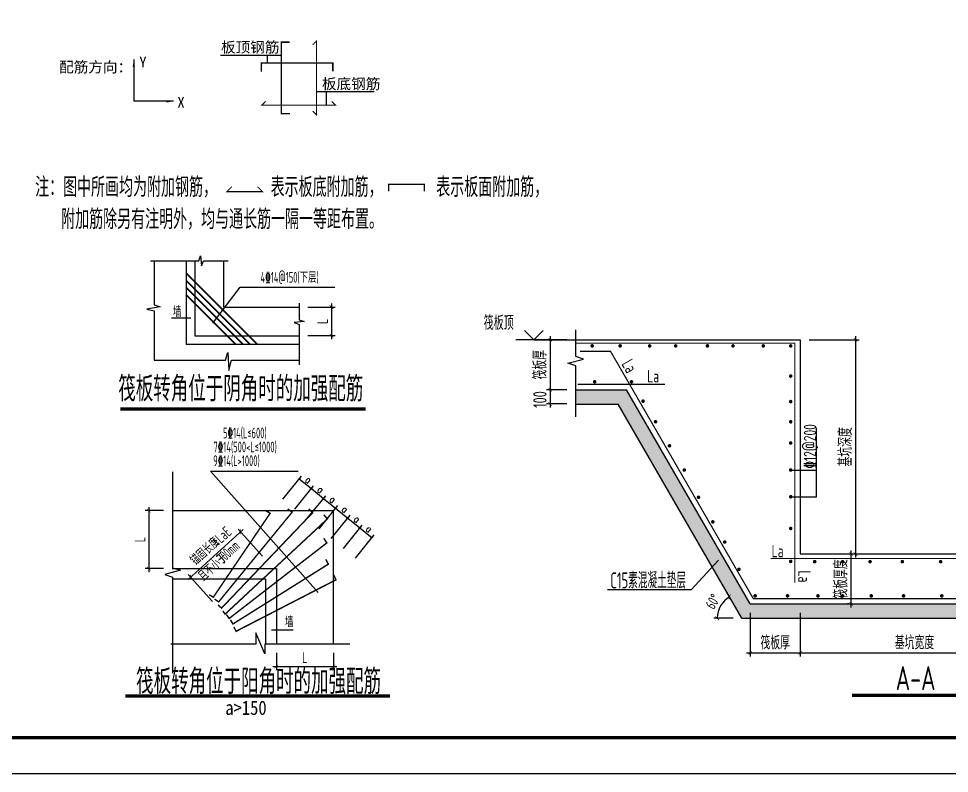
# Model space of a CAD drawing. Extents: x -812054 to 22247, y -644080 to 1003627.
# Drawn here: x -561023 to -534956, y -186869 to -165732 of the extents above; entities that cross this region are included whole.
import ezdxf
from ezdxf.enums import TextEntityAlignment as Align

# ---------------------------------------------------------------- set-up
doc = ezdxf.new("R2010")
doc.units = 0
doc.header["$LTSCALE"] = 1000
doc.linetypes.add('__DASH', pattern=[0.35, 0.25, -0.1])
doc.linetypes.add('ExampleIndex0$0${ Cable   Tele }', pattern=[0])
doc.layers.get('0').update_dxf_attribs({"linetype": 'CONTINUOUS'})
doc.layers.get('DEFPOINTS').update_dxf_attribs({"linetype": 'CONTINUOUS'})
for name, color, linetype in [('-TK', 7, 'CONTINUOUS'), ('COLU', 7, 'CONTINUOUS'), ('DIM', 2, 'CONTINUOUS'), ('DIM_ELEV', 3, 'CONTINUOUS'), ('DIM_SYMB', 3, 'CONTINUOUS'), ('GJ', 5, 'CONTINUOUS'), ('PUB-TEXT', 3, 'CONTINUOUS'), ('PUB_DIM', 3, 'CONTINUOUS'), ('PUB_TEXT', 2, 'CONTINUOUS'), ('REIN', 6, 'CONTINUOUS'), ('S-B板配筋号', 7, 'CONTINUOUS'), ('S基础-筏板底筋-Raft_b_rein', 1, 'CONTINUOUS'), ('TEXT', 2, 'CONTINUOUS'), ('THIN', 7, 'CONTINUOUS'), ('说明文字', 7, 'CONTINUOUS'), ('钢筋', 6, 'CONTINUOUS')]:
    doc.layers.add(name, color=color, linetype=linetype)
doc.layers.add('LVTRY', color=1, linetype='CONTINUOUS', lineweight=13)
doc.layers.add('筏板基础', color=7, linetype='CONTINUOUS', lineweight=18)
doc.styles.add('-宋体', font='', dxfattribs={"width": 0.7, "height": 300, "bigfont": '宋体.TTF'})
doc.styles.add('_HZTXT', font='txt.shx', dxfattribs={"width": 0.8, "bigfont": 'HZTXT.shx'})
doc.styles.add('Scadi-HZ', font='tssdeng.shx', dxfattribs={"width": 0.7, "height": 300, "bigfont": 'hztxt.shx'})
doc.styles.add('TSSD_DIMENSION', font='Tssdeng.shx', dxfattribs={"width": 0.7, "bigfont": 'tssdchn.shx'})
doc.styles.add('TSSD_Norm', font='Tssdeng.shx', dxfattribs={"bigfont": 'tssdchn.shx'})
doc.styles.add('TSSD_REIN', font='tssdeng.shx', dxfattribs={"width": 0.7, "height": 300, "bigfont": 'tssdchn.shx'})
doc.styles.add('图名下的说明', font='tssdeng.shx', dxfattribs={"width": 0.75, "height": 550, "bigfont": 'tssdchn.shx'})
doc.styles.get('-宋体').set_extended_font_data('SimSun')
doc.dimstyles.get("Standard").update_dxf_attribs({"dimtxt": 0.18, "dimasz": 0.18, "dimexe": 0.18, "dimexo": 0.0625, "dimgap": 0.09, "dimtad": 0, "dimtih": 1, "dimtoh": 1, "dimdec": 4, "dimzin": 0, "dimdsep": 46, "dimtxsty": 'Standard', "dimcen": 0.09, "dimadec": 0, "dimazin": 0, "dimtfac": 1, "dimtdec": 4, "dimtofl": 0, "dimtmove": 0, "dimatfit": 3, "dimfxl": 1, "dimtolj": 1, "dimtzin": 0, "dimarcsym": 0})
doc.dimstyles.new('SY1', dxfattribs={"dimtxt": 200, "dimasz": 100, "dimexe": 150, "dimexo": 200, "dimgap": 60, "dimtad": 1, "dimdec": 0, "dimzin": 0, "dimdsep": 46, "dimtxsty": '_HZTXT', "dimcen": 3, "dimclrt": 7, "dimadec": 0, "dimazin": 0, "dimtfac": 1, "dimtdec": 0, "dimtix": 1, "dimtmove": 0, "dimatfit": 3, "dimfxl": 1, "dimtolj": 1, "dimtzin": 0, "dimarcsym": 0})
doc.dimstyles.new('TSSD_100_100', dxfattribs={"dimtxt": 300, "dimasz": 100, "dimexe": 100, "dimexo": 250, "dimgap": 100, "dimtad": 1, "dimdec": 0, "dimzin": 0, "dimdsep": 46, "dimtxsty": 'TSSD_DIMENSION', "dimblk": 'ARCHTICK', "dimcen": 0, "dimdle": 100, "dimclrt": 7, "dimadec": 0, "dimazin": 0, "dimtfac": 1, "dimtdec": 0, "dimtix": 1, "dimtmove": 2, "dimatfit": 3, "dimldrblk": 'ARCHTICK', "dimfxl": 1, "dimtolj": 1, "dimtzin": 0, "dimarcsym": 0})
doc.dimstyles.new('TSSD_25_100', dxfattribs={"dimtxt": 300, "dimasz": 100, "dimexe": 100, "dimexo": 250, "dimgap": 100, "dimtad": 1, "dimdec": 0, "dimlfac": 0.25, "dimzin": 0, "dimdsep": 46, "dimtxsty": 'TSSD_DIMENSION', "dimblk": 'ARCHTICK', "dimcen": 0, "dimdle": 100, "dimclrt": 7, "dimadec": 0, "dimazin": 0, "dimtfac": 1, "dimtdec": 0, "dimtix": 1, "dimtmove": 2, "dimatfit": 3, "dimldrblk": 'ARCHTICK', "dimfxl": 1, "dimtolj": 1, "dimtzin": 0, "dimarcsym": 0})

# ---------------------------------------------------------------- blocks, each defined once
blk = doc.blocks.new('_ArchTick')
at = {"color": 0, "linetype": 'ByBlock', "const_width": 0.15}
blk.add_lwpolyline([(-0.5, -0.5), (0.5, 0.5)], dxfattribs=at)
blk = doc.blocks.new('*D327')
at = {"layer": 'DEFPOINTS', "color": 0, "transparency": 16777216}
for p in [(-1442331, -91984), (-1443046, -93384), (-1442331, -93384)]:
    blk.add_point(p, dxfattribs=at)
at = {"layer": 'DIM', "color": 0, "lineweight": -2, "transparency": 16777216}
for p, q in [((-1442581, -91984), (-1443146, -91984)), ((-1443046, -91884), (-1443046, -93484)), ((-1442581, -93384), (-1443146, -93384))]:
    blk.add_line(p, q, dxfattribs=at)
at = {"layer": 'DIM', "color": 0, "lineweight": -2, "transparency": 16777216, "xscale": 100, "yscale": 100, "zscale": 100}
for p, rotation in [((-1443046, -91984), 90), ((-1443046, -93384), 270)]:
    blk.add_blockref('_ArchTick', p, dxfattribs=dict(at, rotation=rotation))
at = {"layer": 'DIM', "color": 7, "transparency": 16777216, "insert": (-1443334, -92684), "char_height": 375, "attachment_point": 5, "rotation": 90, "style": 'TSSD_DIMENSION'}
blk.add_mtext('\\A1;筏板厚', dxfattribs=at)
blk = doc.blocks.new('*D328')
at = {"layer": 'DEFPOINTS', "color": 0, "transparency": 16777216}
for p in [(-1442331, -93384), (-1443046, -93784), (-1442331, -93784)]:
    blk.add_point(p, dxfattribs=at)
at = {"layer": 'DIM', "color": 0, "lineweight": -2, "transparency": 16777216}
for p, q in [((-1443046, -93284), (-1443046, -93884)), ((-1442581, -93384), (-1443146, -93384)), ((-1442581, -93784), (-1443146, -93784))]:
    blk.add_line(p, q, dxfattribs=at)
at = {"layer": 'DIM', "color": 0, "lineweight": -2, "transparency": 16777216, "xscale": 100, "yscale": 100, "zscale": 100}
for p, rotation in [((-1443046, -93384), 90), ((-1443046, -93784), 270)]:
    blk.add_blockref('_ArchTick', p, dxfattribs=dict(at, rotation=rotation))
at = {"layer": 'DIM', "color": 7, "transparency": 16777216, "insert": (-1443334, -93659), "char_height": 375, "attachment_point": 5, "rotation": 90, "style": 'TSSD_DIMENSION'}
blk.add_mtext('\\A1;100', dxfattribs=at)
blk = doc.blocks.new('*D329')
at = {"layer": 'DEFPOINTS', "color": 0, "transparency": 16777216}
for p in [(-1434619, -97984), (-1434552, -97984), (-1434428, -99384)]:
    blk.add_point(p, dxfattribs=at)
at = {"layer": 'DIM', "color": 0, "lineweight": -2, "transparency": 16777216}
for p, q in [((-1434802, -97984), (-1434719, -97984)), ((-1434619, -99484), (-1434619, -97884)), ((-1434678, -99384), (-1434719, -99384))]:
    blk.add_line(p, q, dxfattribs=at)
at = {"layer": 'DIM', "color": 0, "lineweight": -2, "transparency": 16777216, "xscale": 100, "yscale": 100, "zscale": 100}
for p, rotation in [((-1434619, -97984), 90), ((-1434619, -99384), 270)]:
    blk.add_blockref('_ArchTick', p, dxfattribs=dict(at, rotation=rotation))
at = {"layer": 'DIM', "color": 7, "transparency": 16777216, "insert": (-1434906, -98684), "char_height": 375, "attachment_point": 5, "rotation": 90, "style": 'TSSD_DIMENSION'}
blk.add_mtext('\\A1;筏板厚度', dxfattribs=at)
blk = doc.blocks.new('*D330')
at = {"layer": 'DEFPOINTS', "color": 0, "transparency": 16777216}
for p in [(-1429644, -99384), (-1428244, -99384), (-1428244, -100754)]:
    blk.add_point(p, dxfattribs=at)
at = {"layer": 'DIM', "color": 0, "lineweight": -2, "transparency": 16777216}
for p, q in [((-1429644, -99634), (-1429644, -100854)), ((-1428244, -99634), (-1428244, -100854)), ((-1429744, -100754), (-1428144, -100754))]:
    blk.add_line(p, q, dxfattribs=at)
at = {"layer": 'DIM', "color": 0, "lineweight": -2, "transparency": 16777216, "xscale": 100, "yscale": 100, "zscale": 100, "rotation": 180}
blk.add_blockref('_ArchTick', (-1429644, -100754), dxfattribs=at)
at = {"layer": 'DIM', "color": 0, "lineweight": -2, "transparency": 16777216, "xscale": 100, "yscale": 100, "zscale": 100}
blk.add_blockref('_ArchTick', (-1428244, -100754), dxfattribs=at)
at = {"layer": 'DIM', "color": 7, "transparency": 16777216, "insert": (-1428944, -100467), "char_height": 375, "attachment_point": 5, "style": 'TSSD_DIMENSION'}
blk.add_mtext('\\A1;筏板厚', dxfattribs=at)
blk = doc.blocks.new('*D331')
at = {"layer": 'DEFPOINTS', "color": 0, "transparency": 16777216}
for p in [(-1437444, -99384), (-1436044, -99384), (-1436044, -100754)]:
    blk.add_point(p, dxfattribs=at)
at = {"layer": 'DIM', "color": 0, "lineweight": -2, "transparency": 16777216}
for p, q in [((-1437444, -99634), (-1437444, -100854)), ((-1436044, -99634), (-1436044, -100854)), ((-1437544, -100754), (-1435944, -100754))]:
    blk.add_line(p, q, dxfattribs=at)
at = {"layer": 'DIM', "color": 0, "lineweight": -2, "transparency": 16777216, "xscale": 100, "yscale": 100, "zscale": 100, "rotation": 180}
blk.add_blockref('_ArchTick', (-1437444, -100754), dxfattribs=at)
at = {"layer": 'DIM', "color": 0, "lineweight": -2, "transparency": 16777216, "xscale": 100, "yscale": 100, "zscale": 100}
blk.add_blockref('_ArchTick', (-1436044, -100754), dxfattribs=at)
at = {"layer": 'DIM', "color": 7, "transparency": 16777216, "insert": (-1436744, -100467), "char_height": 375, "attachment_point": 5, "style": 'TSSD_DIMENSION'}
blk.add_mtext('\\A1;筏板厚', dxfattribs=at)
blk = doc.blocks.new('*D332')
at = {"layer": 'DEFPOINTS', "color": 0, "transparency": 16777216}
for p in [(-1436044, -99384), (-1429644, -99384), (-1429644, -100754)]:
    blk.add_point(p, dxfattribs=at)
at = {"layer": 'DIM', "color": 0, "lineweight": -2, "transparency": 16777216}
for p, q in [((-1436044, -99634), (-1436044, -100854)), ((-1429644, -99634), (-1429644, -100854)), ((-1436144, -100754), (-1429544, -100754))]:
    blk.add_line(p, q, dxfattribs=at)
at = {"layer": 'DIM', "color": 0, "lineweight": -2, "transparency": 16777216, "xscale": 100, "yscale": 100, "zscale": 100, "rotation": 180}
blk.add_blockref('_ArchTick', (-1436044, -100754), dxfattribs=at)
at = {"layer": 'DIM', "color": 0, "lineweight": -2, "transparency": 16777216, "xscale": 100, "yscale": 100, "zscale": 100}
blk.add_blockref('_ArchTick', (-1429644, -100754), dxfattribs=at)
at = {"layer": 'DIM', "color": 7, "transparency": 16777216, "insert": (-1432844, -100467), "char_height": 375, "attachment_point": 5, "style": 'TSSD_DIMENSION'}
blk.add_mtext('\\A1;基坑宽度', dxfattribs=at)
blk = doc.blocks.new('*D333')
at = {"layer": 'DEFPOINTS', "color": 0, "transparency": 16777216}
for p in [(-1436044, -91984), (-1436044, -97984), (-1434493, -97984)]:
    blk.add_point(p, dxfattribs=at)
at = {"layer": 'DIM', "color": 0, "lineweight": -2, "transparency": 16777216}
for p, q in [((-1435794, -91984), (-1434393, -91984)), ((-1434493, -91884), (-1434493, -98084)), ((-1435794, -97984), (-1434393, -97984))]:
    blk.add_line(p, q, dxfattribs=at)
at = {"layer": 'DIM', "color": 0, "lineweight": -2, "transparency": 16777216, "xscale": 100, "yscale": 100, "zscale": 100}
for p, rotation in [((-1434493, -91984), 90), ((-1434493, -97984), 270)]:
    blk.add_blockref('_ArchTick', p, dxfattribs=dict(at, rotation=rotation))
at = {"layer": 'DIM', "color": 7, "transparency": 16777216, "insert": (-1434781, -94984), "char_height": 375, "attachment_point": 5, "rotation": 90, "style": 'TSSD_DIMENSION'}
blk.add_mtext('\\A1;基坑深度', dxfattribs=at)
blk = doc.blocks.new('*D334')
at = {"layer": 'DEFPOINTS', "color": 0, "transparency": 16777216}
for p in [(-1439985, -95784), (-1438205, -99340), (-1437675, -99784), (-1437675, -99784), (-1428013, -99784)]:
    blk.add_point(p, dxfattribs=at)
at = {"layer": '筏板基础', "color": 0, "lineweight": -2, "transparency": 16777216}
blk.add_line((-1437925, -99784), (-1438467, -99784), dxfattribs=at)
blk.add_arc((-1437675, -99784), 692, 120, 180, dxfattribs=at)
at = {"layer": '筏板基础', "color": 0, "lineweight": -2, "transparency": 16777216, "xscale": 100, "yscale": 100, "zscale": 100}
for p, rotation in [((-1438021, -99185), 30.00000000001276), ((-1438367, -99784), 270.0000000000012)]:
    blk.add_blockref('_ArchTick', p, dxfattribs=dict(at, rotation=rotation))
at = {"layer": '筏板基础', "color": 7, "lineweight": 35, "transparency": 16777216, "insert": (-1438491, -99314), "char_height": 300, "attachment_point": 5, "rotation": 60, "style": 'TSSD_DIMENSION'}
blk.add_mtext('\\A1;60°', dxfattribs=at)
blk = doc.blocks.new('*D335')
at = {"layer": 'DEFPOINTS', "color": 0, "transparency": 16777216}
for p in [(-1425704, -95784), (-1437675, -99784), (-1428013, -99784), (-1428013, -99784), (-1427474, -99588)]:
    blk.add_point(p, dxfattribs=at)
at = {"layer": '筏板基础', "color": 0, "lineweight": -2, "transparency": 16777216}
blk.add_line((-1427763, -99784), (-1427339, -99784), dxfattribs=at)
blk.add_arc((-1428013, -99784), 574, 0, 60, dxfattribs=at)
at = {"layer": '筏板基础', "color": 0, "lineweight": -2, "transparency": 16777216, "xscale": 100, "yscale": 100, "zscale": 100}
for p, rotation in [((-1427726, -99287), 149.9999999999871), ((-1427439, -99784), 270.0000000000014)]:
    blk.add_blockref('_ArchTick', p, dxfattribs=dict(at, rotation=rotation))
at = {"layer": '筏板基础', "color": 7, "lineweight": 35, "transparency": 16777216, "insert": (-1427299, -99372), "char_height": 300, "attachment_point": 5, "rotation": 300, "style": 'TSSD_DIMENSION'}
blk.add_mtext('\\A1;60°', dxfattribs=at)
blk = doc.blocks.new('A1')
blk.add_lwpolyline([(0, 59400), (0, 0), (84100, 0), (84100, 59400)], close=True)
at = {"const_width": 100}
blk.add_lwpolyline([(2500, 58400), (2500, 1000), (83100, 1000), (83100, 58400)], close=True, dxfattribs=at)
blk = doc.blocks.new('*D824')
at = {"color": 0, "lineweight": -2, "transparency": 16777216}
for p, q in [((-551928, -180567), (-551401, -179916)), ((-551464, -179994), (-551124, -180269)), ((-551588, -180842), (-551062, -180191))]:
    blk.add_line(p, q, dxfattribs=at)
at = {"layer": 'DEFPOINTS', "color": 0, "transparency": 16777216}
for p in [(-551124, -180269), (-552012, -180671), (-551672, -180946)]:
    blk.add_point(p, dxfattribs=at)
at = {"color": 0, "lineweight": -2, "transparency": 16777216, "xscale": 66.66667000390589, "yscale": 66.66667000390589, "zscale": 66.66667000390589}
for p, rotation in [((-551464, -179994), 141.0409580458454), ((-551124, -180269), 321.0409580458455)]:
    blk.add_blockref('_ArchTick', p, dxfattribs=dict(at, rotation=rotation))
at = {"color": 7, "transparency": 16777216, "insert": (-551206, -180022), "char_height": 200, "attachment_point": 5, "rotation": 321.041, "style": '_HZTXT'}
blk.add_mtext('\\A1;a', dxfattribs=at)
blk = doc.blocks.new('ArchTick')
at = {"color": 0, "linetype": 'ByBlock', "lineweight": -2, "const_width": 0.075}
blk.add_lwpolyline([(-0.25, -0.25), (0.25, 0.25)], dxfattribs=at)
blk = doc.blocks.new('*D825')
at = {"color": 0, "lineweight": -2, "transparency": 16777216}
for p, q in [((-553627, -179193), (-553101, -178542)), ((-553287, -179468), (-552761, -178817)), ((-553164, -178620), (-552824, -178894))]:
    blk.add_line(p, q, dxfattribs=at)
at = {"layer": 'DEFPOINTS', "color": 0, "transparency": 16777216}
for p in [(-552824, -178894), (-553711, -179296), (-553371, -179571)]:
    blk.add_point(p, dxfattribs=at)
at = {"color": 0, "lineweight": -2, "transparency": 16777216, "xscale": 66.66667000390589, "yscale": 66.66667000390589, "zscale": 66.66667000390589}
for p, rotation in [((-553164, -178620), 141.0409580461524), ((-552824, -178894), 321.0409580461525)]:
    blk.add_blockref('_ArchTick', p, dxfattribs=dict(at, rotation=rotation))
at = {"color": 7, "transparency": 16777216, "insert": (-552906, -178648), "char_height": 200, "attachment_point": 5, "rotation": 321.041, "style": '_HZTXT'}
blk.add_mtext('\\A1;a', dxfattribs=at)
blk = doc.blocks.new('*D826')
at = {"color": 0, "lineweight": -2, "transparency": 16777216}
for p, q in [((-552948, -179742), (-552421, -179092)), ((-552484, -179169), (-552144, -179444)), ((-552608, -180017), (-552081, -179366))]:
    blk.add_line(p, q, dxfattribs=at)
at = {"layer": 'DEFPOINTS', "color": 0, "transparency": 16777216}
for p in [(-552144, -179444), (-553031, -179846), (-552692, -180121)]:
    blk.add_point(p, dxfattribs=at)
at = {"color": 0, "lineweight": -2, "transparency": 16777216, "xscale": 66.66667000390589, "yscale": 66.66667000390589, "zscale": 66.66667000390589}
for p, rotation in [((-552484, -179169), 141.0409580456808), ((-552144, -179444), 321.0409580456808)]:
    blk.add_blockref('_ArchTick', p, dxfattribs=dict(at, rotation=rotation))
at = {"color": 7, "transparency": 16777216, "insert": (-552226, -179198), "char_height": 200, "attachment_point": 5, "rotation": 321.041, "style": '_HZTXT'}
blk.add_mtext('\\A1;a', dxfattribs=at)
blk = doc.blocks.new('*D827')
at = {"color": 0, "lineweight": -2, "transparency": 16777216}
for p, q in [((-553287, -179468), (-552761, -178817)), ((-552824, -178894), (-552484, -179169)), ((-552948, -179742), (-552421, -179092))]:
    blk.add_line(p, q, dxfattribs=at)
at = {"layer": 'DEFPOINTS', "color": 0, "transparency": 16777216}
for p in [(-552484, -179169), (-553371, -179571), (-553031, -179846)]:
    blk.add_point(p, dxfattribs=at)
at = {"color": 0, "lineweight": -2, "transparency": 16777216, "xscale": 66.66667000390589, "yscale": 66.66667000390589, "zscale": 66.66667000390589}
for p, rotation in [((-552824, -178894), 141.0409580454909), ((-552484, -179169), 321.0409580454909)]:
    blk.add_blockref('_ArchTick', p, dxfattribs=dict(at, rotation=rotation))
at = {"color": 7, "transparency": 16777216, "insert": (-552566, -178923), "char_height": 200, "attachment_point": 5, "rotation": 321.041, "style": '_HZTXT'}
blk.add_mtext('\\A1;a', dxfattribs=at)
blk = doc.blocks.new('*D828')
at = {"color": 0, "lineweight": -2, "transparency": 16777216}
for p, q in [((-552268, -180292), (-551741, -179641)), ((-551804, -179719), (-551464, -179994)), ((-551928, -180567), (-551401, -179916))]:
    blk.add_line(p, q, dxfattribs=at)
at = {"layer": 'DEFPOINTS', "color": 0, "transparency": 16777216}
for p in [(-551464, -179994), (-552352, -180396), (-552012, -180671)]:
    blk.add_point(p, dxfattribs=at)
at = {"color": 0, "lineweight": -2, "transparency": 16777216, "xscale": 66.66667000390589, "yscale": 66.66667000390589, "zscale": 66.66667000390589}
for p, rotation in [((-551804, -179719), 141.040958045703), ((-551464, -179994), 321.040958045703)]:
    blk.add_blockref('_ArchTick', p, dxfattribs=dict(at, rotation=rotation))
at = {"color": 7, "transparency": 16777216, "insert": (-551546, -179748), "char_height": 200, "attachment_point": 5, "rotation": 321.041, "style": '_HZTXT'}
blk.add_mtext('\\A1;a', dxfattribs=at)
blk = doc.blocks.new('*D829')
at = {"color": 0, "lineweight": -2, "transparency": 16777216}
for p, q in [((-552608, -180017), (-552081, -179366)), ((-552144, -179444), (-551804, -179719)), ((-552268, -180292), (-551741, -179641))]:
    blk.add_line(p, q, dxfattribs=at)
at = {"layer": 'DEFPOINTS', "color": 0, "transparency": 16777216}
for p in [(-551804, -179719), (-552692, -180121), (-552352, -180396)]:
    blk.add_point(p, dxfattribs=at)
at = {"color": 0, "lineweight": -2, "transparency": 16777216, "xscale": 66.66667000390589, "yscale": 66.66667000390589, "zscale": 66.66667000390589}
for p, rotation in [((-552144, -179444), 141.0409580460101), ((-551804, -179719), 321.0409580460101)]:
    blk.add_blockref('_ArchTick', p, dxfattribs=dict(at, rotation=rotation))
at = {"color": 7, "transparency": 16777216, "insert": (-551886, -179473), "char_height": 200, "attachment_point": 5, "rotation": 321.041, "style": '_HZTXT'}
blk.add_mtext('\\A1;a', dxfattribs=at)
blk = doc.blocks.new('*D830')
at = {"layer": 'DEFPOINTS', "color": 0, "transparency": 16777216}
for p in [(-553805, -183247), (-552209, -183247), (-552209, -183875)]:
    blk.add_point(p, dxfattribs=at)
at = {"layer": 'DIM', "color": 0, "lineweight": -2, "transparency": 16777216}
for p, q in [((-553805, -183497), (-553805, -183975)), ((-552209, -183497), (-552209, -183975)), ((-553905, -183875), (-552109, -183875))]:
    blk.add_line(p, q, dxfattribs=at)
at = {"layer": 'DIM', "color": 0, "lineweight": -2, "transparency": 16777216, "xscale": 100, "yscale": 100, "zscale": 100, "rotation": 180}
blk.add_blockref('_ArchTick', (-553805, -183875), dxfattribs=at)
at = {"layer": 'DIM', "color": 0, "lineweight": -2, "transparency": 16777216, "xscale": 100, "yscale": 100, "zscale": 100}
blk.add_blockref('_ArchTick', (-552209, -183875), dxfattribs=at)
at = {"layer": 'DIM', "color": 7, "lineweight": -2, "transparency": 16777216, "insert": (-553007, -183625), "char_height": 300, "attachment_point": 5, "style": 'TSSD_DIMENSION'}
blk.add_mtext('\\A1;L', dxfattribs=at)
blk = doc.blocks.new('*D831')
at = {"layer": 'DEFPOINTS', "color": 0, "transparency": 16777216}
for p in [(-556711, -179512), (-557376, -181136), (-556711, -181136)]:
    blk.add_point(p, dxfattribs=at)
at = {"layer": 'DIM', "color": 0, "lineweight": -2, "transparency": 16777216}
for p, q in [((-556961, -179512), (-557476, -179512)), ((-557376, -179412), (-557376, -181236)), ((-556961, -181136), (-557476, -181136))]:
    blk.add_line(p, q, dxfattribs=at)
at = {"layer": 'DIM', "color": 0, "lineweight": -2, "transparency": 16777216, "xscale": 100, "yscale": 100, "zscale": 100}
for p, rotation in [((-557376, -179512), 90), ((-557376, -181136), 270)]:
    blk.add_blockref('_ArchTick', p, dxfattribs=dict(at, rotation=rotation))
at = {"layer": 'DIM', "color": 7, "lineweight": -2, "transparency": 16777216, "insert": (-557626, -180324), "char_height": 300, "attachment_point": 5, "rotation": 90, "style": 'TSSD_DIMENSION'}
blk.add_mtext('\\A1;L', dxfattribs=at)
blk = doc.blocks.new('*D832')
at = {"layer": 'DEFPOINTS', "color": 0, "transparency": 16777216}
for p in [(-553169, -173811), (-553169, -174611, -1000), (-552262, -174611)]:
    blk.add_point(p, dxfattribs=at)
at = {"layer": 'DIM', "color": 0, "lineweight": -2, "transparency": 16777216}
for p, q in [((-552919, -173811), (-552162, -173811)), ((-552262, -173711), (-552262, -174711)), ((-552919, -174611), (-552162, -174611))]:
    blk.add_line(p, q, dxfattribs=at)
at = {"layer": 'DIM', "color": 0, "lineweight": -2, "transparency": 16777216, "xscale": 100, "yscale": 100, "zscale": 100}
for p, rotation in [((-552262, -173811), 90), ((-552262, -174611), 270)]:
    blk.add_blockref('_ArchTick', p, dxfattribs=dict(at, rotation=rotation))
at = {"layer": 'DIM', "color": 7, "lineweight": -2, "transparency": 16777216, "insert": (-552512, -174211), "char_height": 300, "attachment_point": 5, "rotation": 90, "style": 'TSSD_DIMENSION'}
blk.add_mtext('\\A1;L', dxfattribs=at)
blk = doc.blocks.new('*D833')
at = {"layer": 'DEFPOINTS', "color": 0, "transparency": 16777216}
for p in [(-554809, -180108), (-554026, -180970), (-555422, -182238)]:
    blk.add_point(p, dxfattribs=at)
at = {"layer": 'DIM', "color": 0, "lineweight": -2, "transparency": 16777216}
for p, q in [((-556279, -181444), (-554735, -180041)), ((-554195, -180785), (-554876, -180034)), ((-555590, -182053), (-556272, -181302))]:
    blk.add_line(p, q, dxfattribs=at)
at = {"layer": 'DIM', "color": 0, "lineweight": -2, "transparency": 16777216, "xscale": 100, "yscale": 100, "zscale": 100}
for p, rotation in [((-554809, -180108), 42.26455593727036), ((-556205, -181376), 222.2645559372704)]:
    blk.add_blockref('_ArchTick', p, dxfattribs=dict(at, rotation=rotation))
at = {"layer": 'DIM', "color": 7, "lineweight": -2, "transparency": 16777216, "insert": (-555344, -180233), "char_height": 300, "attachment_point": 5, "rotation": 42.2646, "style": 'TSSD_DIMENSION'}
blk.add_mtext('\\A1;≥LaE', dxfattribs=at)
blk = doc.blocks.new('20210811.19393478')
at = {"layer": 'COLU', "linetype": 'ByBlock'}
h = blk.add_hatch(dxfattribs=at)
h.set_pattern_fill('AR-CONC', color=252, scale=2, angle=270, style=0)
h.set_pattern_definition([(320, (-141023.78, 1243904.24), (-31.87817, -364.36934), [38.1, -419.1]), (265, (-141023.78, 1243904.24), (382.113286, 70.48565), [30.48, -335.28]), (10.451, (-141026.43, 1243873.87), (350.233376, -293.885), [32.38, -356.18]), (316.1842, (-140922.2, 1243904.24), (-84.08466, -542.15808), [57.15, -628.65]), (6.6356, (-140929.2, 1243859.06), (494.85111, -474.80847), [48.57, -534.27]), (261.184, (-140922.2, 1243904.24), (494.85024, -474.80921), [45.72, -502.92]), (291, (-140947.58, 1243853.44), (-204.531037, -303.22976), [38.1, -419.1]), (236, (-140947.58, 1243853.44), (368.37593, -123.60406), [30.48, -335.28]), (341.4514, (-140964.62, 1243828.17), (163.845715, -426.83298), [32.38, -356.18]), (307.5, (-141023.78, 1243904.24), (169.110078, -6.1772065), [0, -331.216, 0, -340.36, 0, -336.55]), (277.5, (-141023.78, 1243904.24), (200.36115, -133.639325), [0, -194.056, 0, -323.596, 0, -128.27]), (237.5, (-141023.78, 1244017.52), (-11.457488, -271.18119), [0, -127, 0, -396.24, 0, -525.78]), (227.5, (-141023.78, 1244068.32), (50.852982, -296.258363), [0, -165.1, 0, -263.144, 0, -373.38])])
h.paths.add_polyline_path([(1103956.6, 76272.1), (1107420.7, 82272.1), (1108612.2, 82272.1), (1108612.2, 82672.1), (1107189.8, 82672.1), (1103725.7, 76672.1), (1094525.7, 76672.1), (1091061.6, 82672.1), (1089639.2, 82672.1), (1089639.2, 82272.1), (1090830.6, 82272.1), (1094294.7, 76272.1)])
for p, q in [((1088467.9, 84072.1), (1095925.7, 84072.1)), ((1095925.7, 84072.1), (1095925.7, 78072.1)), ((1102325.7, 84072.1), (1108612.2, 84072.1)), ((1102325.7, 84072.1), (1102325.7, 78072.1)), ((1089639.2, 82672.1), (1091061.6, 82672.1)), ((1094525.7, 76672.1), (1091061.6, 82672.1)), ((1103725.7, 76672.1), (1107189.8, 82672.1)), ((1107189.8, 82672.1), (1108612.2, 82672.1)), ((1089639.2, 82272.1), (1090830.6, 82272.1)), ((1094294.7, 76272.1), (1090830.6, 82272.1)), ((1103956.6, 76272.1), (1107420.7, 82272.1)), ((1107420.7, 82272.1), (1108612.2, 82272.1)), ((1096384.1, 79675.2), (1096384.1, 81609.5)), ((1102042.3, 79675.2), (1102042.3, 81119.8)), ((1095659.9, 80423.5), (1096384.1, 80423.5)), ((1102591.4, 80423.5), (1102042.3, 80423.5)), ((1095659.9, 79675.2), (1096384.1, 79675.2)), ((1102591.4, 79675.2), (1102042.3, 79675.2)), ((1095925.7, 78072.1), (1102325.7, 78072.1)), ((1094525.7, 76672.1), (1103725.7, 76672.1)), ((1094294.7, 76272.1), (1103956.6, 76272.1))]:
    blk.add_line(p, q)
at = {"layer": 'DIM_ELEV'}
for p, q in [((1088467.9, 84072.1), (1088208.7, 84331.3)), ((1088467.9, 84072.1), (1088727.1, 84331.3)), ((1088923.5, 84072.1), (1087964.5, 84072.1))]:
    blk.add_line(p, q, dxfattribs=at)
at = {"layer": 'DIM_SYMB', "const_width": 94.2}
blk.add_lwpolyline([(1097373.6, 74110.8), (1101074.2, 74110.8)], dxfattribs=at)
at = {"layer": 'REIN', "color": 4, "const_width": 35}
for points in [[(1089639.2, 83975.7), (1095775.7, 83975.7), (1095775.7, 77268.5)], [(1108612.2, 83975.7), (1102475.7, 83975.7), (1102475.7, 77268.5)], [(1099925.7, 76822.1), (1094612.3, 76822.1), (1090614.7, 83746.1), (1089759, 83746.1)], [(1099925.7, 76822.1), (1103639.1, 76822.1), (1107636.7, 83746.1), (1108492.3, 83746.1)], [(1089690, 82822.1), (1092142.4, 82822.1)], [(1108612.2, 82822.1), (1106014.6, 82822.1)], [(1095096.7, 77946.3), (1103244, 77946.3)]]:
    blk.add_lwpolyline(points, dxfattribs=at)
at = {"layer": 'REIN', "color": 4, "const_width": 50}
for points in [[(1090075.4, 83899.6, 1), (1090125.4, 83899.6, 1)], [(1090858.1, 83899.6, 1), (1090908.1, 83899.6, 1)], [(1091684.4, 83899.6, 1), (1091734.4, 83899.6, 1)], [(1092414.2, 83899.6, 1), (1092464.2, 83899.6, 1)], [(1093302, 83899.6, 1), (1093352, 83899.6, 1)], [(1094017.5, 83899.6, 1), (1094067.5, 83899.6, 1)], [(1094866.6, 83899.6, 1), (1094916.6, 83899.6, 1)], [(1095634.9, 83899.6, 1), (1095684.9, 83899.6, 1)], [(1102616.4, 83892.4, -1), (1102566.4, 83892.4, -1)], [(1103384.8, 83892.4, -1), (1103334.8, 83892.4, -1)], [(1104391.7, 83892.4, -1), (1104341.7, 83892.4, -1)], [(1105218.1, 83892.4, -1), (1105168.1, 83892.4, -1)], [(1105933.6, 83892.4, -1), (1105883.6, 83892.4, -1)], [(1106704.1, 83892.4, -1), (1106654.1, 83892.4, -1)], [(1108020.9, 83892.4, -1), (1107970.9, 83892.4, -1)], [(1090143.8, 82895, 1), (1090193.8, 82895, 1)], [(1091176.2, 82895, 1), (1091226.2, 82895, 1)], [(1095634.9, 83054.2, 1), (1095684.9, 83054.2, 1)], [(1102616.4, 83054.2, -1), (1102566.4, 83054.2, -1)], [(1107079.3, 82892.1, -1), (1107029.3, 82892.1, -1)], [(1108064.3, 82898.6, -1), (1108014.3, 82898.6, -1)], [(1091499.5, 82352.6, 1), (1091549.5, 82352.6, 1)], [(1095634.9, 82339.8, 1), (1095684.9, 82339.8, 1)], [(1102616.4, 82339.8, -1), (1102566.4, 82339.8, -1)], [(1106692.3, 82169.8, -1), (1106642.3, 82169.8, -1)], [(1091850, 81776, 1), (1091900, 81776, 1)], [(1095634.9, 81774.2, 1), (1095684.9, 81774.2, 1)], [(1102616.4, 81774.2, -1), (1102566.4, 81774.2, -1)], [(1106327.4, 81562.5, -1), (1106277.4, 81562.5, -1)], [(1092238.8, 81103.4, 1), (1092288.8, 81103.4, 1)], [(1095634.9, 81178.9, 1), (1095684.9, 81178.9, 1)], [(1102616.4, 81178.9, -1), (1102566.4, 81178.9, -1)], [(1105962.6, 80955.3, -1), (1105912.6, 80955.3, -1)], [(1092654.2, 80424.4, 1), (1092704.2, 80424.4, 1)], [(1095634.9, 80423.5, 1), (1095684.9, 80423.5, 1)], [(1102616.4, 80423.5, -1), (1102566.4, 80423.5, -1)], [(1105562.5, 80267.4, -1), (1105512.5, 80267.4, -1)], [(1093053.7, 79660.2, 1), (1093103.7, 79660.2, 1)], [(1095634.9, 79675.2, 1), (1095684.9, 79675.2, 1)], [(1102616.4, 79675.2, -1), (1102566.4, 79675.2, -1)], [(1105197.6, 79660.2, -1), (1105147.6, 79660.2, -1)], [(1093453.8, 78972.3, 1), (1093503.8, 78972.3, 1)], [(1104797.5, 78972.3, -1), (1104747.5, 78972.3, -1)], [(1095634.9, 78787.4, 1), (1095684.9, 78787.4, 1)], [(1102616.4, 78787.4, -1), (1102566.4, 78787.4, -1)], [(1093787.1, 78406.5, 1), (1093837.1, 78406.5, 1)], [(1104464.2, 78406.5, -1), (1104414.2, 78406.5, -1)], [(1094186.6, 77642.3, 1), (1094236.6, 77642.3, 1)], [(1095634.9, 77864.2, 1), (1095684.9, 77864.2, 1)], [(1096307.5, 77856.5, 1), (1096357.5, 77856.5, 1)], [(1097086.3, 77856.5, 1), (1097136.3, 77856.5, 1)], [(1097858.2, 77856.5, 1), (1097908.2, 77856.5, 1)], [(1098762.1, 77856.5, 1), (1098812.1, 77856.5, 1)], [(1099832.5, 77856.5, 1), (1099882.5, 77856.5, 1)], [(1100839.4, 77856.5, 1), (1100889.4, 77856.5, 1)], [(1101816.4, 77850.6, -1), (1101766.4, 77850.6, -1)], [(1102590.7, 77852.8, -1), (1102540.7, 77852.8, -1)], [(1104064.8, 77642.3, -1), (1104014.8, 77642.3, -1)], [(1094637.3, 76900.4, 1), (1094687.3, 76900.4, 1)], [(1095595.9, 76900.4, -1), (1095545.9, 76900.4, -1)], [(1096398.3, 76900.4, 1), (1096448.3, 76900.4, 1)], [(1097139.2, 76900.4, -1), (1097089.2, 76900.4, -1)], [(1097891.2, 76900.4, 1), (1097941.2, 76900.4, 1)], [(1098795.1, 76900.4, 1), (1098845.1, 76900.4, 1)], [(1099865.5, 76900.4, 1), (1099915.5, 76900.4, 1)], [(1100872.5, 76900.4, 1), (1100922.5, 76900.4, 1)], [(1101858.5, 76900.4, -1), (1101808.5, 76900.4, -1)], [(1102750.7, 76900.4, -1), (1102700.7, 76900.4, -1)], [(1103617.9, 76900.4, -1), (1103567.9, 76900.4, -1)]]:
    blk.add_lwpolyline(points, format="xyb", close=True, dxfattribs=at)
at = {"layer": 'THIN'}
for points in [[(1089639.2, 81916.7), (1089639.2, 83342.1), (1089419.2, 83412.1), (1089859.2, 83532.1), (1089639.2, 83602.1), (1089639.2, 84352.1)], [(1108612.2, 81916.7), (1108612.2, 83342.1), (1108832.2, 83412.1), (1108392.2, 83532.1), (1108612.2, 83602.1), (1108612.2, 84352.1)]]:
    blk.add_lwpolyline(points, dxfattribs=at)
at = {"layer": '说明文字', "color": 0}
blk.add_lwpolyline([(1093640.7, 77902.8), (1092874.3, 77072.3), (1090532.7, 77072.3)], dxfattribs=at)
at = {"layer": 'PUB-TEXT', "style": 'TSSD_REIN', "width": 0.7}
blk.add_text('A-A', height=673.08, dxfattribs=at).set_placement((1098600.1, 74259.6))
at = {"layer": 'PUB_TEXT', "style": 'TSSD_REIN', "width": 0.7}
blk.add_text('筏板顶', height=400, dxfattribs=at).set_placement((1087062.5, 84345.6))
at = {"layer": 'PUB_TEXT', "color": 0, "style": 'TSSD_REIN', "width": 0.7}
for s, rotation, p in [('La', 300, (1090909.4, 83393)), ('La', 60, (1107306.4, 83295.6)), ('%%13212@200', 90, (1096376, 80464.5)), ('%%13212@200', 90, (1102021.9, 79792.2)), ('La', 270, (1095869.8, 77609)), ('La', 270, (1102576.4, 77609))]:
    blk.add_text(s, height=350, rotation=rotation, dxfattribs=at).set_placement(p)
for p in [(1091641.5, 82876), (1106443.5, 82861.7), (1095127.6, 77980), (1102637.4, 78030.4)]:
    blk.add_text('La', height=350, dxfattribs=at).set_placement(p)
at = {"layer": '说明文字', "color": 0, "style": 'TSSD_Norm', "width": 0.6}
for s, p in [('C15素混凝土垫层', (1090606.8, 77106.9)), ('未注明钢筋均同筏板钢筋', (1103217.6, 75425.6))]:
    blk.add_text(s, height=450, dxfattribs=at).set_placement(p)
at = {"layer": 'DIM'}
for base, p1, p2, text, picture, middle in [((1088923.5, 82672.1), (1089639.2, 84072.1), (1089639.2, 82672.1), '筏板厚', '*D327', (1088636, 83372.1)), ((1097476.6, 78072.1), (1095925.7, 84072.1), (1095925.7, 78072.1), '基坑深度', '*D333', (1097189.1, 81072.1)), ((1097351, 78072.1), (1097541.4, 76672.1), (1097417.8, 78072.1), '筏板厚度', '*D329', (1097063.5, 77372.1))]:
    dim = blk.add_linear_dim(base=base, p1=p1, p2=p2, angle=90, text=text, dimstyle='TSSD_25_100', override={"dimtxt": 375}, dxfattribs=at)
    dim.commit()
    dim.dimension.update_dxf_attribs({"geometry": picture, "text_midpoint": middle, "insert": (2531969.9, 176056.5)})
dim = blk.add_linear_dim(base=(1088923.5, 82272.1), p1=(1089639.2, 82672.1), p2=(1089639.2, 82272.1), angle=90, dimstyle='TSSD_25_100', override={"dimtxt": 375}, dxfattribs=at)
dim.commit()
dim.dimension.update_dxf_attribs({"geometry": '*D328', "text_midpoint": (1088636, 82397.2), "dimtype": 128, "insert": (2531969.9, 176056.5)})
for base, p1, p2, text, picture, middle in [((1095925.7, 75302.1), (1094525.7, 76672.1), (1095925.7, 76672.1), '筏板厚', '*D331', (1095225.7, 75589.6)), ((1102325.7, 75302.1), (1095925.7, 76672.1), (1102325.7, 76672.1), '基坑宽度', '*D332', (1099125.7, 75589.6)), ((1103725.7, 75302.1), (1102325.7, 76672.1), (1103725.7, 76672.1), '筏板厚', '*D330', (1103025.7, 75589.6))]:
    dim = blk.add_linear_dim(base=base, p1=p1, p2=p2, text=text, dimstyle='TSSD_25_100', override={"dimtxt": 375}, dxfattribs=at)
    dim.commit()
    dim.dimension.update_dxf_attribs({"geometry": picture, "text_midpoint": middle, "insert": (2531969.9, 176056.5)})
at = {"layer": '筏板基础', "color": 3, "lineweight": 35}
for base, line1, picture, middle in [((1093764.8, 76716.7), ((1094294.7, 76272.1), (1091985.3, 80272.1)), '*D334', (1093479.2, 76742.9)), ((1104496.2, 76468.5), ((1103956.6, 76272.1), (1106266, 80272.1)), '*D335', (1104670.4, 76684.2))]:
    dim = blk.add_angular_dim_2l(base=base, line1=line1, line2=((1094294.7, 76272.1), (1103956.6, 76272.1)), dimstyle='TSSD_100_100', dxfattribs=at)
    dim.commit()
    dim.dimension.update_dxf_attribs({"geometry": picture, "text_midpoint": middle, "insert": (2531969.9, 176056.5)})
blk = doc.blocks.new('20210311.19473397')
at = {"layer": 'GJ', "linetype": 'ExampleIndex0$0${ Cable   Tele }'}
for p, q in [((7858, 3930), (9473, 3930)), ((8135, 3548), (8135, 3930))]:
    blk.add_line(p, q, dxfattribs=at)
at = {"layer": 'GJ', "color": 2, "linetype": '__DASH', "const_width": 30}
for points in [[(7752, 3386), (7858, 3280), (7858, 5347), (7752, 5240)], [(6432, 3654), (6326, 3548), (8393, 3548), (8287, 3654)], [(5489, 1267), (5348, 1126), (6348, 1126), (6206, 1267)]]:
    blk.add_lwpolyline(points, dxfattribs=at)
at = {"layer": 'REIN'}
for p, q in [((5173, 4952), (6891, 4952)), ((6482, 4733), (6482, 4952))]:
    blk.add_line(p, q, dxfattribs=at)
at = {"layer": 'REIN', "const_width": 40}
for points in [[(7116, 3313), (6872, 3313), (6872, 5313), (7110, 5313)], [(6315, 4489), (6315, 4733), (8315, 4733), (8315, 4495)]]:
    blk.add_lwpolyline(points, dxfattribs=at)
at = {"layer": 'S基础-筏板底筋-Raft_b_rein', "color": 1, "const_width": 40}
blk.add_lwpolyline([(9879, 1133), (9879, 1333), (10879, 1333), (10879, 1133)], dxfattribs=at)
at = {"layer": 'PUB_TEXT', "linetype": 'Continuous', "style": '-宋体'}
for s, p in [('板顶钢筋', (5184, 5023)), ('配筋方向：', (650, 4466)), ('板底钢筋', (8011, 3997))]:
    blk.add_text(s, height=300, dxfattribs=at).set_placement(p)
for s, p in [('Y', (2895, 4909)), ('X', (3962, 3776))]:
    blk.add_text(s, height=300, dxfattribs=at).set_placement(p, align=Align.TOP_LEFT)
at = {"layer": 'S基础-筏板底筋-Raft_b_rein', "color": 0, "style": '图名下的说明', "width": 0.75}
for s, p in [('注：图中所画均为附加钢筋，      表示板底附加筋，      表示板面附加筋，', (-23, 978)), ('附加筋除另有注明外，均与通长筋一隔一等距布置。', (707, 78))]:
    blk.add_text(s, height=550, dxfattribs=at).set_placement(p)
at = {"layer": 'THIN'}
for points in [[(2742, 4826), (2742, 3657)], [(3856, 3657), (2742, 3657)]]:
    blk.add_leader(points, dimstyle='Standard', override={"dimasz": 200}, dxfattribs=at)

msp = doc.modelspace()

# ---------------------------------------------------------------- linework, layer by layer
at = {"linetype": 'Continuous'}
for p, q in [((-556334.22, -172518.6), (-556334.22, -174861.28)), ((-556084.22, -172518.6), (-556084.22, -174611.28)), ((-553169.25, -174861.28, -1000), (-556334.22, -174861.28, -1000)), ((-556721.87, -181135.8), (-553805.29, -181135.8)), ((-553805.29, -181135.8), (-553805.29, -183246.92)), ((-556711.07, -181424.56), (-554105.96, -181424.56)), ((-554105.96, -181424.56), (-554105.87, -182864.36)), ((-554105.87, -182864.36), (-554105.94, -183246.92))]:
    msp.add_line(p, q, dxfattribs=at)
for p, q in [((-555284.22, -172518.6), (-555284.22, -173811.28)), ((-555586.98, -174258.16), (-554821.96, -173249.05)), ((-554821.96, -173249.05), (-552169.1, -173249.05)), ((-555284.22, -173811.28, -1000), (-553169.25, -173811.28, -1000)), ((-556199.32, -174118.28), (-556739.32, -174118.28)), ((-556084.22, -174611.28, -1000), (-553169.25, -174611.28, -1000)), ((-555650.33, -178404.26), (-553189.58, -178404.26)), ((-552637.03, -181802.2), (-555650.33, -178404.26)), ((-556711.07, -179511.6), (-552208.8, -179511.6)), ((-552208.8, -183246.92, -1000), (-552208.8, -179511.6, -1000)), ((-553943.33, -182849.12), (-553331.43, -182849.12))]:
    msp.add_line(p, q)
at = {"layer": 'DIM'}
for p, q in [((-557326.45, -172518.6), (-555971.88, -172518.6)), ((-557230.53, -172519.02), (-557230.53, -173743.6)), ((-555971.88, -172518.6), (-555929.25, -172380.17)), ((-555929.25, -172380.17), (-555897.28, -172657.03)), ((-555897.28, -172657.03), (-555843.99, -172518.6)), ((-555843.99, -172518.6), (-555151.28, -172518.6)), ((-557060.02, -173807.49), (-557433.02, -173871.38)), ((-557230.53, -173743.6), (-557060.02, -173807.49)), ((-553169.25, -173700.16), (-553169.25, -174169.07)), ((-557433.02, -173871.38), (-557230.53, -173913.98)), ((-557230.53, -173913.98), (-557230.53, -175298.28)), ((-553030.82, -174211.7), (-553307.69, -174243.67)), ((-553307.69, -174243.67), (-553169.25, -174296.96)), ((-553169.25, -174169.07), (-553030.82, -174211.7)), ((-553169.25, -174296.96), (-553169.25, -175426.06)), ((-555227.32, -175298.28), (-555163.37, -175085.31)), ((-555163.37, -175085.31), (-555131.4, -175585.79)), ((-557230.53, -175298.28), (-555227.32, -175298.28)), ((-555131.4, -175585.79), (-555056.8, -175298.28)), ((-555056.8, -175298.28), (-553170.5, -175298.28)), ((-556711.07, -178425.88), (-556711.07, -181112.69)), ((-556711.07, -181112.69), (-556491.07, -181182.69)), ((-556491.07, -181182.69), (-556931.07, -181302.69)), ((-556931.07, -181302.69), (-556711.07, -181372.69)), ((-556711.07, -181372.69), (-556711.07, -184059.5)), ((-554379.76, -182928.61), (-554379.76, -183246.92)), ((-554129.95, -183519.75), (-554379.76, -182928.61)), ((-554379.76, -183246.92), (-556764.35, -183246.92)), ((-551745.36, -183246.92), (-554129.95, -183246.92)), ((-554129.95, -183246.92), (-554129.95, -183519.75))]:
    msp.add_line(p, q, dxfattribs=at)
at = {"layer": 'LVTRY', "const_width": 100}
for points in [[(-558177.01, -176664.64), (-551299.17, -176664.64)], [(-558037.87, -184701.37), (-550620.59, -184701.37)]]:
    msp.add_lwpolyline(points, dxfattribs=at)
at = {"layer": '钢筋', "const_width": 45}
for points in [[(-556334.22, -172861.28), (-554334.22, -174861.28)], [(-556334.22, -173061.28), (-554534.22, -174861.28)], [(-556334.22, -173261.28), (-554734.22, -174861.28)], [(-556334.22, -173461.28), (-554934.22, -174861.28)]]:
    msp.add_lwpolyline(points, dxfattribs=at)
at = {"layer": '钢筋', "linetype": 'ByBlock', "const_width": 40}
for points in [[(-554111.15, -179505.04), (-553980.03, -179586.7), (-555569.5, -181934.38), (-555687.5, -181866.78)], [(-553488.72, -179462.86), (-553363.03, -179552.64), (-555420.5, -182065.38), (-555533.99, -181990.45)], [(-552900.35, -179461.68), (-552789.73, -179569.49), (-555340.1, -182240.88), (-555440.92, -182149.6)], [(-552476.92, -179626.31), (-552376.1, -179743.33), (-555241.74, -182410.9), (-555303.23, -182320.63)], [(-552477.46, -180286.19), (-552391.12, -180414.27), (-555125.58, -182529.76), (-555205.68, -182419.86)], [(-552422.25, -180873.37), (-552348.16, -181008.9), (-555020.92, -182685.27), (-555090.49, -182568.42)], [(-552199.75, -181308.04), (-552137.35, -181449.34), (-554933.95, -182890.52), (-554993.42, -182768.22)]]:
    msp.add_lwpolyline(points, dxfattribs=at)

# ---------------------------------------------------------------- block references
at = {"layer": '-TK'}
msp.add_blockref('A1', (-582756.77, -186869.25), dxfattribs=at)
at = {"layer": 'PUB_DIM', "color": 0}
msp.add_blockref('20210311.19473397', (-560539, -171705.07), dxfattribs=at)
at = {"layer": 'S-B板配筋号', "color": 2}
msp.add_blockref('20210811.19393478', (-1635059.98, -258797.32), dxfattribs=at)

# ---------------------------------------------------------------- texts
at = {"layer": 'PUB_TEXT', "style": 'Scadi-HZ', "width": 0.7}
for s, p in [('筏板转角位于阴角时的加强配筋', (-558231.69, -176453.59)), ('筏板转角位于阳角时的加强配筋', (-557733.14, -184649.53))]:
    msp.add_text(s, height=700, dxfattribs=at).set_placement(p)
at = {"layer": 'TEXT', "style": 'TSSD_REIN', "width": 0.6}
for s, rotation, p in [('4%%13214@150(下层)', 360, (-554245.37, -173127.46)), ('墙', 360, (-556700.25, -174089.01)), ('5%%13214(L≤600)', 360, (-555297.68, -177484.42)), ('7%%13214(500<L≤1000)', 360, (-555566.24, -177877.61)), ('9%%13214(L>1000)', 360, (-555573.14, -178262.56)), ('锚固长度', 42.264556, (-556055.96, -181070.09)), ('300mm', 42.264556, (-555303.35, -181001.81)), ('且不小于', 42.264556, (-555836.31, -181512.34)), ('墙', 360, (-553562.26, -182774.85))]:
    msp.add_text(s, height=300, rotation=rotation, dxfattribs=at).set_placement(p)
at = {"layer": '说明文字', "style": '-宋体', "width": 0.85}
msp.add_text('a>150', height=400, rotation=360, dxfattribs=at).set_placement((-555233.94, -185231.54))

# ---------------------------------------------------------------- dimensions: what is measured, and where the dimension line sits
for p1, p2, picture, middle in [((-553711.23, -179296.44), (-553371.32, -179571.29), '*D825', (-552905.94, -178648.13)), ((-553371.32, -179571.29), (-553031.41, -179846.14), '*D827', (-552566.03, -178922.98)), ((-553031.41, -179846.14), (-552691.5, -180120.99), '*D826', (-552226.12, -179197.84)), ((-552691.5, -180120.99), (-552351.59, -180395.84), '*D829', (-551886.21, -179472.69)), ((-552351.59, -180395.84), (-552011.68, -180670.7), '*D828', (-551546.3, -179747.54)), ((-552011.68, -180670.7), (-551671.77, -180945.55), '*D824', (-551206.39, -180022.39))]:
    dim = msp.add_aligned_dim(p1=p1, p2=p2, distance=870.46, text='a', dimstyle='SY1', override={"dimscale": 0.666667, "dimtxt": 300, "dimlfac": 1.5, "dimblk1": 'ArchTick', "dimblk2": 'ArchTick', "dimsah": 1})
    dim.commit()
    dim.dimension.update_dxf_attribs({"geometry": picture, "text_midpoint": middle})
at = {"layer": 'DIM', "lineweight": -2}
for base, p1, p2, picture, middle in [((-552261.7, -174611.28), (-553169.25, -173811.28), (-553169.25, -174611.28, -1000), '*D832', (-552511.7, -174211.28)), ((-557376.31, -181135.8), (-556711.07, -179511.6), (-556711.07, -181135.8), '*D831', (-557626.31, -180323.7))]:
    dim = msp.add_linear_dim(base=base, p1=p1, p2=p2, angle=90, text='L', dimstyle='TSSD_100_100', dxfattribs=at)
    dim.commit()
    dim.dimension.update_dxf_attribs({"geometry": picture, "text_midpoint": middle})
dim = msp.add_linear_dim(base=(-554809.22, -180108.21), p1=(-555421.84, -182237.71), p2=(-554026.43, -180969.56), angle=42.264556, text='≥LaE', dimstyle='TSSD_100_100', dxfattribs=at)
dim.commit()
dim.dimension.update_dxf_attribs({"geometry": '*D833', "text_midpoint": (-555343.56, -180232.89), "dimtype": 161})
dim = msp.add_linear_dim(base=(-552208.8, -183875.21), p1=(-553805.29, -183246.92), p2=(-552208.8, -183246.92), text='L', dimstyle='TSSD_100_100', dxfattribs=at)
dim.commit()
dim.dimension.update_dxf_attribs({"geometry": '*D830', "text_midpoint": (-553007.05, -183625.21)})

doc.saveas('drawing.dxf')
